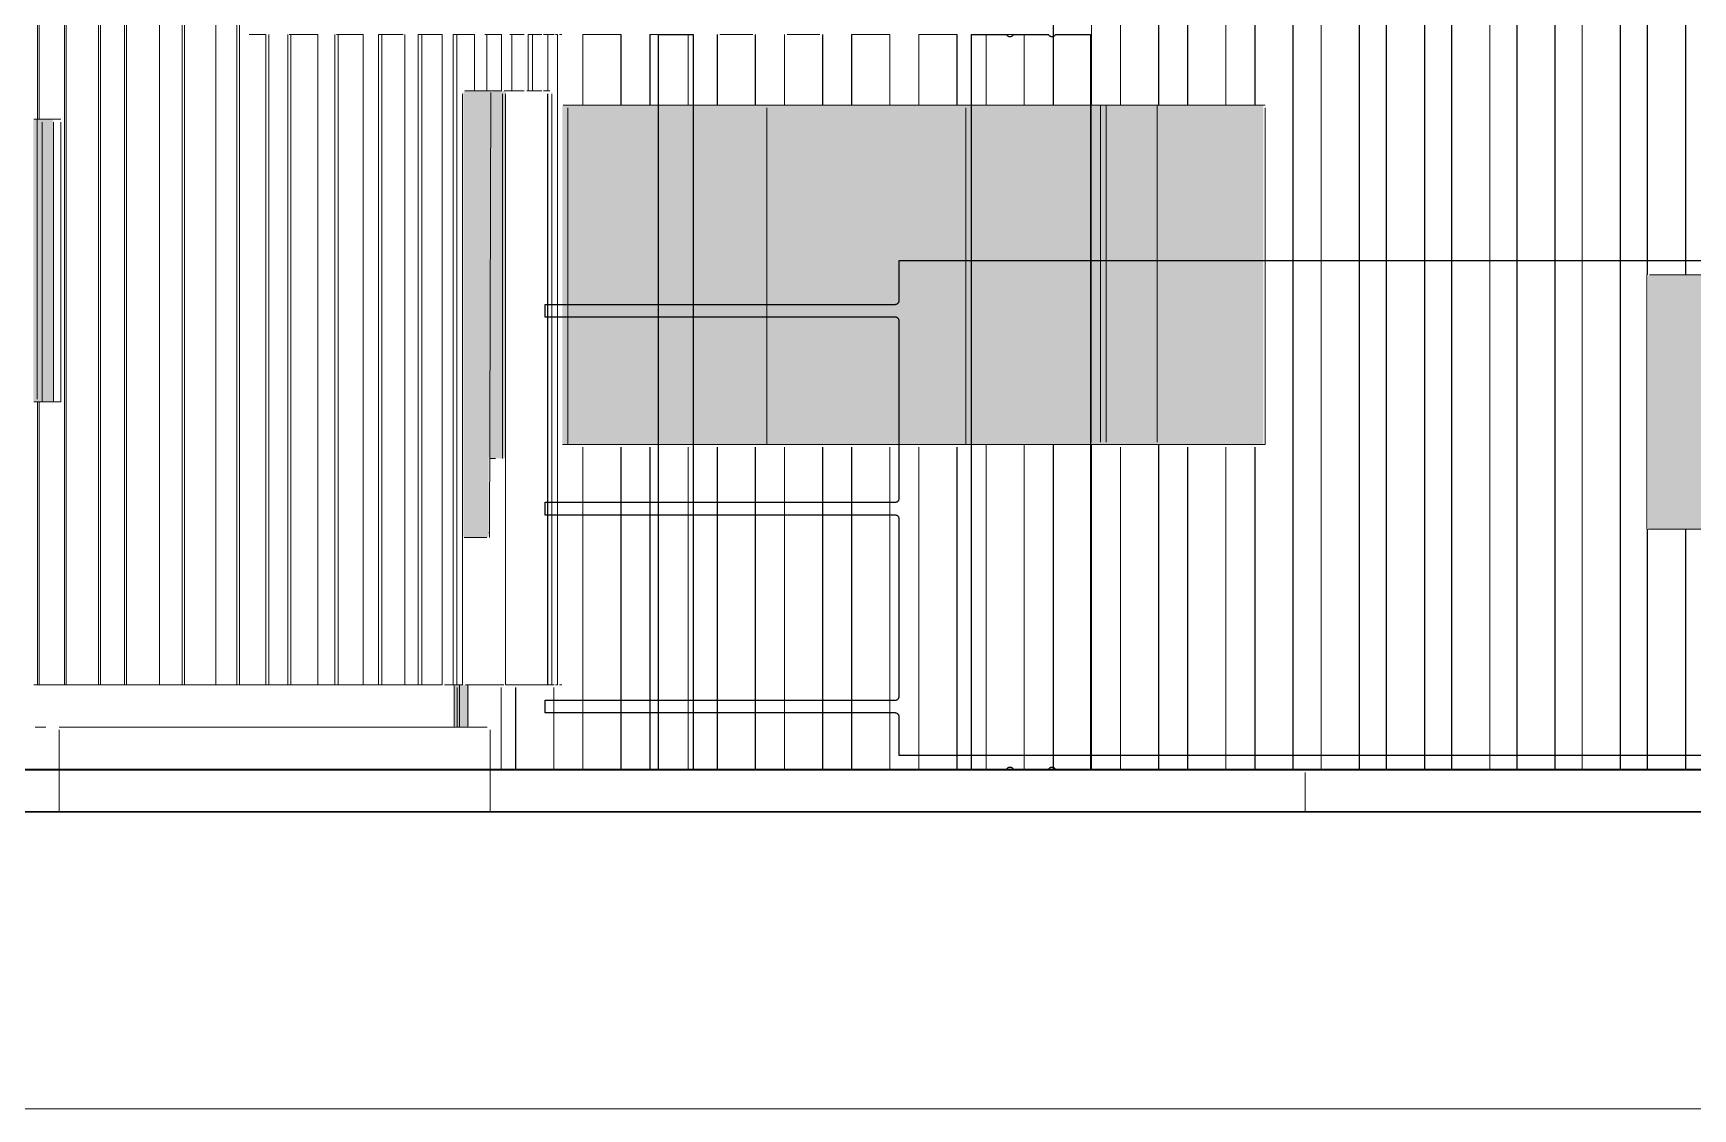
# Model space of a CAD drawing. Header units: millimetres. Extents: x 0 to 84100, y 0 to 59400.
# Drawn here: x 47134 to 53003, y 29193 to 32997 of the extents above; entities that cross this region are included whole.
import ezdxf

# ---------------------------------------------------------------- set-up
doc = ezdxf.new("R2010")
doc.units = ezdxf.units.MM
for name, color, linetype, lineweight in [('01_切断（構造・壁）', 7, 'Continuous', 35), ('09_立面の外形', 7, 'Continuous', 30), ('10_見えがかり', 7, 'Continuous', 13), ('12_見えがかり（ガラス）', 5, 'Continuous', 9), ('50_寸法', 3, 'Continuous', 9)]:
    doc.layers.add(name, color=color, linetype=linetype, lineweight=lineweight)

msp = doc.modelspace()

# ---------------------------------------------------------------- hatches: boundary and pattern name
at = {"layer": '10_見えがかり', "true_color": 0xe9dcc4}
msp.add_hatch(color=8, dxfattribs=at).paths.add_polyline_path([(48754.3, 32788.1), (48754.3, 31818.1), (48744.3, 31808.1), (48744.3, 31498.1), (48744.3, 31218.1), (48739.3, 31213.1), (48659.3, 31213.1), (48654.3, 31218.1), (48654.3, 32788.1), (48659.3, 32793.1), (48749.3, 32793.1)])
at = {"layer": '12_見えがかり（ガラス）', "true_color": 0xdce9f2}
for points in [[(48799.3, 32793.1), (48804.3, 32788.1), (48804.3, 31498.1), (48799.3, 31493.1), (48749.3, 31493.1), (48744.3, 31498.1), (48744.3, 31808.1), (48754.3, 31818.1), (48754.3, 32788.1), (48759.3, 32793.1)], [(47204.3, 32688.1), (47204.3, 31698.1), (47199.3, 31693.1), (47139.3, 31693.1), (47134.3, 31698.1), (47134.3, 32688.1), (47139.3, 32693.1), (47199.3, 32693.1)], [(51479.3, 32743.1), (51484.3, 32738.1), (51484.3, 31548.1), (51479.3, 31543.1), (49009.3, 31543.1), (49004.3, 31548.1), (49004.3, 32738.1), (49009.3, 32743.1)], [(53429.3, 32143.1), (53434.3, 32138.1), (53434.3, 31248.1), (53429.3, 31243.1), (52849.3, 31243.1), (52844.3, 31248.1), (52844.3, 32138.1), (52849.3, 32143.1)], [(48669.3, 30693.1), (48674.3, 30688.1), (48674.3, 30548.1), (48669.3, 30543.1), (48629.3, 30543.1), (48624.3, 30548.1), (48624.3, 30688.1), (48629.3, 30693.1)]]:
    msp.add_hatch(color=8, dxfattribs=at).paths.add_polyline_path(points)

# ---------------------------------------------------------------- linework, layer by layer
at = {"layer": '01_切断（構造・壁）'}
msp.add_lwpolyline([(3834.3, 30393.1), (76265.7, 30393.1)], dxfattribs=at)
at = {"layer": '09_立面の外形'}
msp.add_lwpolyline([(69291.9, 30243.1), (12572.3, 30243.1)], dxfattribs=at)
at = {"layer": '10_見えがかり'}
for points in [[(50740.7, 32743.1), (50740.7, 34974.1)], [(50741.4, 34974.1), (50741.4, 32743.1)], [(50875.6, 34974.1), (50875.6, 32743.1)], [(50876.3, 34974.1), (50876.3, 32743.1)], [(50978.4, 32743.1), (50978.4, 34974.1)], [(50979.1, 34974.1), (50979.1, 32743.1)], [(51113.3, 34974.1), (51113.3, 32743.1)], [(51113.9, 34974.1), (51113.9, 32743.1)], [(51216.1, 32743.1), (51216.1, 34974.1)], [(51216.7, 34974.1), (51216.7, 32743.1)], [(51350.9, 34974.1), (51350.9, 32743.1)], [(51351.6, 34974.1), (51351.6, 32743.1)], [(51453.7, 34974.1), (51453.7, 32743.1)], [(51454.4, 34974.1), (51454.4, 32743.1)], [(51588.6, 30393.1), (51588.6, 34974.1)], [(51589.3, 30393.1), (51589.3, 34974.1)], [(51688, 30393.1), (51688, 34974.1)], [(51688.9, 30393.1), (51688.9, 34974.1)], [(51822.8, 34974.1), (51822.8, 30393.1)], [(51823.6, 30393.1), (51823.6, 34974.1)], [(51918.8, 30393.1), (51918.8, 34974.1)], [(51919.6, 30393.1), (51919.6, 34974.1)], [(52053.5, 34974.1), (52053.5, 30393.1)], [(52054.4, 30393.1), (52054.4, 34974.1)], [(52149.5, 30393.1), (52149.5, 34974.1)], [(52150.4, 30393.1), (52150.4, 34974.1)], [(52284.3, 34974.1), (52284.3, 30393.1)], [(52285.2, 30393.1), (52285.2, 34974.1)], [(52380.3, 30393.1), (52380.3, 34974.1)], [(52381.2, 30393.1), (52381.2, 34974.1)], [(52515.1, 34974.1), (52515.1, 30393.1)], [(52515.9, 30393.1), (52515.9, 34974.1)], [(52611.1, 30393.1), (52611.1, 34974.1)], [(52611.9, 30393.1), (52611.9, 34974.1)], [(52745.8, 34974.1), (52745.8, 30393.1)], [(52746.7, 30393.1), (52746.7, 34974.1)], [(52841.8, 32143.1), (52841.8, 34974.1)], [(52842.7, 32143.1), (52842.7, 34974.1)], [(52976.6, 34974.1), (52976.6, 32143.1)], [(52977.5, 32143.1), (52977.5, 34974.1)], [(47149.1, 33933.1), (47149.1, 32693.1)], [(47154.7, 33933.1), (47154.7, 32693.1)], [(47243.8, 30693.1), (47243.8, 33933.1)], [(47250.5, 33933.1), (47250.5, 30693.1)], [(47365, 33933.1), (47365, 30693.1)], [(47371.6, 33933.1), (47371.6, 30693.1)], [(47455.9, 30693.1), (47455.9, 33933.1)], [(47463.4, 33933.1), (47463.4, 30693.1)], [(47580.4, 33933.1), (47580.4, 30693.1)], [(47660, 30693.1), (47660, 33933.1)], [(47668.6, 33933.1), (47668.6, 30693.1)], [(47779.3, 33933.1), (47779.3, 30693.1)], [(47853.1, 33933.1), (47853.1, 30693.1)], [(47862.7, 33933.1), (47862.7, 30693.1)], [(47956.5, 32992.1), (47897.2, 32992.1)], [(47897.4, 32992.1), (47956.8, 32992.1)], [(47956.8, 30693.1), (47956.8, 32992.1)], [(47966.4, 30693.1), (47966.4, 32992.1)], [(48033.7, 32992.1), (48033.7, 30693.1)], [(48044.3, 32992.1), (48039, 32992.1)], [(48043.3, 32992.1), (48129.6, 32992.1)], [(48044.3, 32992.1), (48044.3, 30693.1)], [(48044.3, 32992.1), (48140.1, 32992.1)], [(48140.1, 32992.1), (48129.6, 32992.1)], [(48140.1, 30693.1), (48140.1, 32992.1)], [(48200.8, 32992.1), (48200.8, 30693.1)], [(48212.1, 32992.1), (48206.4, 32992.1)], [(48210.7, 32992.1), (48289.7, 32992.1)], [(48212.1, 32992.1), (48212.1, 30693.1)], [(48212.1, 32992.1), (48301, 32992.1)], [(48301, 32992.1), (48289.7, 32992.1)], [(48301, 30693.1), (48301, 32992.1)], [(48366.7, 32992.1), (48354.7, 32992.1)], [(48354.7, 32992.1), (48354.7, 30693.1)], [(48354.7, 32992.1), (48436.3, 32992.1)], [(48366.7, 32992.1), (48366.7, 30693.1)], [(48366.7, 32992.1), (48439.2, 32992.1)], [(48442.2, 32992.1), (48436.3, 32992.1)], [(48448.2, 30693.1), (48448.2, 32992.1)], [(48507.6, 32992.1), (48494.9, 32992.1)], [(48494.9, 32992.1), (48494.9, 30693.1)], [(48494.9, 32992.1), (48503.9, 32992.1)], [(48507.6, 32992.1), (48507.6, 30693.1)], [(48507.6, 32992.1), (48579.6, 32992.1)], [(48539.9, 32992.1), (48566.9, 32992.1)], [(48579.6, 32992.1), (48566.9, 32992.1)], [(48579.6, 30693.1), (48579.6, 32992.1)], [(48644.9, 32992.1), (48618.4, 32992.1)], [(48631.7, 32992.1), (48618.4, 32992.1)], [(48618.4, 32992.1), (48618.4, 30693.1)], [(48693.6, 32992.1), (48631.7, 32992.1)], [(48631.7, 32992.1), (48631.7, 30693.1)], [(48693.6, 32992.1), (48687, 32992.1)], [(48693.6, 32793.1), (48693.6, 32992.1)], [(48738.1, 32992.1), (48731.2, 32992.1)], [(48738.1, 32992.1), (48738.1, 32793.1)], [(48738.1, 32992.1), (48789.5, 32992.1)], [(48789.5, 32992.1), (48782.6, 32992.1)], [(48789.5, 32793.1), (48789.5, 32992.1)], [(48826.7, 32992.1), (48819.6, 32992.1)], [(48826.7, 32992.1), (48826.7, 32793.1)], [(48826.7, 32992.1), (48869.8, 32992.1)], [(48899.1, 32992.1), (48884.5, 32992.1)], [(48884.5, 32992.1), (48884.5, 32793.1)], [(48899.1, 32992.1), (48899.1, 32793.1)], [(48899.1, 32992.1), (48932.3, 32992.1)], [(48932.3, 32992.1), (48925.1, 32992.1)], [(48953.5, 32992.1), (48938.7, 32992.1)], [(48975.5, 32992.1), (48953.5, 32992.1)], [(48953.5, 32992.1), (48953.5, 32793.1)], [(48988.2, 32992.1), (48980.7, 32992.1)], [(48988.2, 32992.1), (48988.2, 30693.1)], [(49002.8, 32992.1), (48995.3, 32992.1)], [(49212, 32992.1), (49077.1, 32992.1)], [(49077.1, 32743.1), (49077.1, 32992.1)], [(49212.6, 32992.1), (49077.8, 32992.1)], [(49077.8, 32992.1), (49077.8, 32743.1)], [(49212, 32992.1), (49212, 32743.1)], [(49212.6, 32992.1), (49212.6, 32743.1)], [(49449.6, 32992.1), (49314.8, 32992.1)], [(49314.8, 32743.1), (49314.8, 32992.1)], [(49450.3, 32992.1), (49315.4, 32992.1)], [(49315.4, 32992.1), (49315.4, 32743.1)], [(49449.6, 32992.1), (49449.6, 32743.1)], [(49450.3, 32992.1), (49450.3, 32743.1)], [(49552.4, 32743.1), (49552.4, 32992.1)], [(49553.1, 32992.1), (49553.1, 32743.1)], [(49677.7, 32992.1), (49562.1, 32992.1)], [(49678.3, 32992.1), (49562.7, 32992.1)], [(49687.3, 32992.1), (49687.3, 32743.1)], [(49688, 32992.1), (49688, 32743.1)], [(49790.1, 32743.1), (49790.1, 32992.1)], [(49790.8, 32992.1), (49790.8, 32743.1)], [(49915.3, 32992.1), (49799.7, 32992.1)], [(49916, 32992.1), (49800.4, 32992.1)], [(49925, 32992.1), (49925, 32743.1)], [(49925.6, 32992.1), (49925.6, 32743.1)], [(50162.6, 32992.1), (50027.8, 32992.1)], [(50027.8, 32743.1), (50027.8, 32992.1)], [(50163.3, 32992.1), (50028.4, 32992.1)], [(50028.4, 32992.1), (50028.4, 32743.1)], [(50162.6, 32992.1), (50162.6, 32743.1)], [(50163.3, 32992.1), (50163.3, 32743.1)], [(50400.3, 32992.1), (50265.4, 32992.1)], [(50265.4, 32743.1), (50265.4, 32992.1)], [(50401, 32992.1), (50266.1, 32992.1)], [(50266.1, 32992.1), (50266.1, 32743.1)], [(50400.3, 32992.1), (50400.3, 32743.1)], [(50401, 32992.1), (50401, 32743.1)], [(50503.1, 32743.1), (50503.1, 32992.1)], [(50503.7, 32992.1), (50503.7, 32743.1)], [(50628.3, 32992.1), (50512.7, 32992.1)], [(50629, 32992.1), (50513.4, 32992.1)], [(50638, 32992.1), (50638, 32743.1)], [(50638.6, 32992.1), (50638.6, 32743.1)], [(48651.9, 32783.1), (48651.9, 30693.1)], [(48660.3, 32793.1), (48693.6, 32793.1)], [(48693.6, 32793.1), (48687, 32793.1)], [(48695.7, 32793.1), (48724.3, 32793.1)], [(48738.1, 32793.1), (48724.2, 32793.1)], [(48732.8, 32793.1), (48724.2, 32793.1)], [(48724.3, 32793.1), (48733.6, 32793.1)], [(48738.1, 32793.1), (48789.5, 32793.1)], [(48747.5, 31213.2), (48752.3, 32787.6)], [(48789.5, 32793.1), (48782.6, 32793.1)], [(48793.1, 32783.1), (48793.1, 31493.1)], [(48793.1, 32783.1), (48793.1, 31493.1)], [(48799.3, 32793.1), (48817.3, 32793.1)], [(48803.9, 30693.1), (48803.9, 32783.1)], [(48826.7, 32793.1), (48812.5, 32793.1)], [(48821.1, 32793.1), (48812.5, 32793.1)], [(48826.7, 32793.1), (48869.8, 32793.1)], [(48879, 32793.1), (48887.4, 32793.1)], [(48899.1, 32793.1), (48884.5, 32793.1)], [(48899.1, 32793.1), (48932.3, 32793.1)], [(48932.3, 32793.1), (48925.1, 32793.1)], [(48953.5, 32793.1), (48938.7, 32793.1)], [(48952.7, 30693.1), (48952.7, 32783.1)], [(48953.3, 32783.1), (48953.3, 30693.1)], [(48960.8, 32793.1), (48953.5, 32793.1)], [(48968.1, 32783.1), (48968.1, 30693.1)], [(47135.5, 32693.1), (47154.7, 32693.1)], [(47225.3, 32693.1), (47139, 32693.1)], [(47139.5, 32693.1), (47149.1, 32693.1)], [(47147, 31702.7), (47147, 32692.2)], [(47154.7, 32693.1), (47149.1, 32693.1)], [(47231.5, 32693.1), (47222, 32693.1)], [(47231.5, 32693.1), (47225.3, 32693.1)], [(51490, 32743.1), (49007.4, 32743.1)], [(49023.8, 32733.1), (49023.8, 31543.1)], [(49077.1, 32743.1), (49212, 32743.1)], [(49077.8, 32743.1), (49212.6, 32743.1)], [(49314.8, 32743.1), (49449.6, 32743.1)], [(49315.4, 32743.1), (49450.3, 32743.1)], [(49552.4, 32743.1), (49687.3, 32743.1)], [(49553.1, 32743.1), (49688, 32743.1)], [(49727.9, 32733.1), (49727.9, 31543.1)], [(49727.9, 31543.1), (49727.9, 32733.1)], [(49790.1, 32743.1), (49925, 32743.1)], [(49790.8, 32743.1), (49925.6, 32743.1)], [(50027.8, 32743.1), (50162.6, 32743.1)], [(50028.4, 32743.1), (50163.3, 32743.1)], [(50265.4, 32743.1), (50400.3, 32743.1)], [(50266.1, 32743.1), (50401, 32743.1)], [(50432.1, 31543.1), (50432.1, 32733.1)], [(50503.1, 32743.1), (50638, 32743.1)], [(50503.7, 32743.1), (50638.6, 32743.1)], [(50740.7, 32743.1), (50875.6, 32743.1)], [(50741.4, 32743.1), (50876.3, 32743.1)], [(50874.6, 31551.3), (50874.6, 32738.8)], [(50907.8, 32742.6), (50907.8, 32723.5)], [(50907.8, 32723.5), (50907.8, 32580.6)], [(50928.3, 32694.7), (50928.3, 32742.3)], [(50928.3, 32551.7), (50928.3, 32694.7)], [(50978.4, 32743.1), (51113.3, 32743.1)], [(50979.1, 32743.1), (51113.9, 32743.1)], [(51108.1, 32694.7), (51108.1, 32742.3)], [(51108.1, 32551.7), (51108.1, 32694.7)], [(51216.1, 32743.1), (51350.9, 32743.1)], [(51216.7, 32743.1), (51351.6, 32743.1)], [(51490, 32743.1), (51453.7, 32743.1)], [(51454.4, 32743.1), (51490.7, 32743.1)], [(51490, 31543.1), (51490, 32733.1)], [(51490, 32733.1), (51490, 31543.1)], [(51490.7, 32733.1), (51490.7, 31543.1)], [(47165.2, 31693.1), (47165.2, 32683.1)], [(47231.5, 31693.1), (47231.5, 32683.1)], [(50907.8, 32580.6), (50907.8, 32437.6)], [(50928.3, 32408.7), (50928.3, 32551.7)], [(51108.1, 32408.7), (51108.1, 32551.7)], [(50907.8, 32437.6), (50907.8, 32294.7)], [(50928.3, 32265.8), (50928.3, 32408.7)], [(51108.1, 32265.8), (51108.1, 32408.7)], [(50907.8, 32294.7), (50907.8, 32151.7)], [(50928.3, 32122.8), (50928.3, 32265.8)], [(51108.1, 32122.8), (51108.1, 32265.8)], [(50907.8, 32151.7), (50907.8, 32008.7)], [(50928.3, 31979.8), (50928.3, 32122.8)], [(51108.1, 31979.8), (51108.1, 32122.8)], [(52840.1, 31243.1), (52840.1, 32143.1)], [(53440.1, 32143.1), (52850.1, 32143.1)], [(52851.5, 32143.1), (52976.6, 32143.1)], [(52852.3, 32143.1), (52977.5, 32143.1)], [(50907.8, 32008.7), (50907.8, 31865.8)], [(50928.3, 31836.9), (50928.3, 31979.8)], [(51108.1, 31836.9), (51108.1, 31979.8)], [(50907.8, 31865.8), (50907.8, 31722.8)], [(50928.3, 31693.9), (50928.3, 31836.9)], [(51108.1, 31693.9), (51108.1, 31836.9)], [(50907.8, 31722.8), (50907.8, 31579.8)], [(50928.3, 31550.9), (50928.3, 31693.9)], [(51108.1, 31550.9), (51108.1, 31693.9)], [(47154.7, 31693.1), (47135.5, 31693.1)], [(47225.3, 31693.1), (47139, 31693.1)], [(47149.1, 31693.1), (47139.5, 31693.1)], [(47154.7, 31693.1), (47149.1, 31693.1)], [(47149.1, 31693.1), (47149.1, 30693.1)], [(47154.7, 31693.1), (47154.7, 30693.1)], [(47231.5, 31693.1), (47222, 31693.1)], [(47231.5, 31693.1), (47225.3, 31693.1)], [(50907.8, 31579.8), (50907.8, 31551.2)], [(49007.4, 31543.1), (51490, 31543.1)], [(49212, 31543.1), (49077.1, 31543.1)], [(49077.1, 30393.1), (49077.1, 31533.1)], [(49212.6, 31543.1), (49077.8, 31543.1)], [(49077.8, 31533.1), (49077.8, 30393.1)], [(49212, 31533.1), (49212, 30393.1)], [(49212.6, 31533.1), (49212.6, 30393.1)], [(49449.6, 31543.1), (49314.8, 31543.1)], [(49314.8, 30393.1), (49314.8, 31533.1)], [(49450.3, 31543.1), (49315.4, 31543.1)], [(49315.4, 31533.1), (49315.4, 30393.1)], [(49449.6, 31533.1), (49449.6, 30393.1)], [(49450.3, 31533.1), (49450.3, 30393.1)], [(49687.3, 31543.1), (49552.4, 31543.1)], [(49552.4, 30393.1), (49552.4, 31533.1)], [(49688, 31543.1), (49553.1, 31543.1)], [(49553.1, 31533.1), (49553.1, 30393.1)], [(49687.3, 31533.1), (49687.3, 30393.1)], [(49688, 31533.1), (49688, 30393.1)], [(49925, 31543.1), (49790.1, 31543.1)], [(49790.1, 30393.1), (49790.1, 31533.1)], [(49925.6, 31543.1), (49790.8, 31543.1)], [(49790.8, 31533.1), (49790.8, 30393.1)], [(49925, 31533.1), (49925, 30393.1)], [(49925.6, 31533.1), (49925.6, 30393.1)], [(50162.6, 31543.1), (50027.8, 31543.1)], [(50027.8, 30393.1), (50027.8, 31533.1)], [(50163.3, 31543.1), (50028.4, 31543.1)], [(50028.4, 31533.1), (50028.4, 30393.1)], [(50162.6, 31533.1), (50162.6, 30393.1)], [(50163.3, 31533.1), (50163.3, 30393.1)], [(50400.3, 31543.1), (50265.4, 31543.1)], [(50265.4, 30393.1), (50265.4, 31533.1)], [(50401, 31543.1), (50266.1, 31543.1)], [(50266.1, 31533.1), (50266.1, 30393.1)], [(50400.3, 31533.1), (50400.3, 30393.1)], [(50401, 31533.1), (50401, 30393.1)], [(50638, 31543.1), (50503.1, 31543.1)], [(50503.1, 30393.1), (50503.1, 31543.1)], [(50638.6, 31543.1), (50503.7, 31543.1)], [(50503.7, 31543.1), (50503.7, 30393.1)], [(50638, 31543.1), (50638, 30393.1)], [(50638.6, 31543.1), (50638.6, 30393.1)], [(50875.6, 31543.1), (50740.7, 31543.1)], [(50740.7, 30393.1), (50740.7, 31543.1)], [(50876.3, 31543.1), (50741.4, 31543.1)], [(50741.4, 31543.1), (50741.4, 30393.1)], [(50875.6, 31543.1), (50875.6, 30393.1)], [(50876.3, 31543.1), (50876.3, 30393.1)], [(51113.3, 31543.1), (50978.4, 31543.1)], [(50978.4, 30393.1), (50978.4, 31533.1)], [(51113.9, 31543.1), (50979.1, 31543.1)], [(50979.1, 31533.1), (50979.1, 30393.1)], [(51113.3, 31543.1), (51113.3, 30393.1)], [(51113.9, 31543.1), (51113.9, 30393.1)], [(51350.9, 31543.1), (51216.1, 31543.1)], [(51216.1, 30393.1), (51216.1, 31533.1)], [(51351.6, 31543.1), (51216.7, 31543.1)], [(51216.7, 31533.1), (51216.7, 30393.1)], [(51350.9, 31533.1), (51350.9, 30393.1)], [(51351.6, 31533.1), (51351.6, 30393.1)], [(51490, 31543.1), (51453.7, 31543.1)], [(51453.7, 30393.1), (51453.7, 31533.1)], [(51490.7, 31543.1), (51454.4, 31543.1)], [(51454.4, 31533.1), (51454.4, 30393.1)], [(48768.3, 31493.1), (48749.1, 31493.1)], [(48746.5, 31232.4), (48747, 31222.8)], [(52841.8, 30393.1), (52841.8, 31243.1)], [(52842.7, 31243.1), (52842.7, 30393.1)], [(52850.1, 31243.1), (53440.1, 31243.1)], [(52976.6, 31243.1), (52851.5, 31243.1)], [(52977.5, 31243.1), (52852.3, 31243.1)], [(52976.6, 31243.1), (52976.6, 30393.1)], [(52977.5, 31243.1), (52977.5, 30393.1)], [(48737.5, 31213.2), (48657.5, 31213.2)], [(47135.5, 30693.1), (47154.7, 30693.1)], [(47225.3, 30693.1), (47139, 30693.1)], [(47139.5, 30693.1), (47149.1, 30693.1)], [(47154.7, 30693.1), (47149.1, 30693.1)], [(47402.1, 30693.1), (47225.3, 30693.1)], [(47250.5, 30693.1), (47243.8, 30693.1)], [(47243.8, 30693.1), (47365, 30693.1)], [(47250.5, 30693.1), (47371.6, 30693.1)], [(47371.6, 30693.1), (47365, 30693.1)], [(47402.1, 30693.1), (47572.8, 30693.1)], [(47463.4, 30693.1), (47455.9, 30693.1)], [(47455.9, 30693.1), (47572.9, 30693.1)], [(47463.4, 30693.1), (47580.4, 30693.1)], [(47572.8, 30693.1), (47736.7, 30693.1)], [(47580.4, 30693.1), (47572.9, 30693.1)], [(47668.6, 30693.1), (47660, 30693.1)], [(47660, 30693.1), (47770.8, 30693.1)], [(47668.6, 30693.1), (47779.3, 30693.1)], [(47893, 30693.1), (47736.7, 30693.1)], [(47779.3, 30693.1), (47770.8, 30693.1)], [(47862.7, 30693.1), (47853.1, 30693.1)], [(47956.8, 30693.1), (47853.1, 30693.1)], [(47862.7, 30693.1), (47966.4, 30693.1)], [(48041.1, 30693.1), (47893, 30693.1)], [(47966.4, 30693.1), (47956.8, 30693.1)], [(48044.3, 30693.1), (48033.7, 30693.1)], [(48129.6, 30693.1), (48033.7, 30693.1)], [(48041.1, 30693.1), (48180.4, 30693.1)], [(48044.3, 30693.1), (48140.1, 30693.1)], [(48140.1, 30693.1), (48129.6, 30693.1)], [(48180.4, 30693.1), (48310.2, 30693.1)], [(48212.1, 30693.1), (48200.8, 30693.1)], [(48289.7, 30693.1), (48200.8, 30693.1)], [(48212.1, 30693.1), (48301, 30693.1)], [(48301, 30693.1), (48289.7, 30693.1)], [(48429.9, 30693.1), (48310.2, 30693.1)], [(48366.7, 30693.1), (48354.7, 30693.1)], [(48436.3, 30693.1), (48354.7, 30693.1)], [(48366.7, 30693.1), (48448.2, 30693.1)], [(48429.9, 30693.1), (48499.5, 30693.1)], [(48448.2, 30693.1), (48436.3, 30693.1)], [(48507.6, 30693.1), (48494.9, 30693.1)], [(48503.9, 30693.1), (48494.9, 30693.1)], [(48507.6, 30693.1), (48579.6, 30693.1)], [(48519.3, 30693.1), (48539.2, 30693.1)], [(48549, 30693.1), (48539.2, 30693.1)], [(48566.9, 30693.1), (48539.9, 30693.1)], [(48579.6, 30693.1), (48566.9, 30693.1)], [(48637.4, 30693.1), (48588.3, 30693.1)], [(48631.7, 30693.1), (48618.4, 30693.1)], [(48618.4, 30693.1), (48625.1, 30693.1)], [(48631.7, 30693.1), (48651.9, 30693.1)], [(48632.3, 30543.1), (48632.3, 30683.1)], [(48651.9, 30693.1), (48645.3, 30693.1)], [(48798.4, 30693.1), (48662.8, 30693.1)], [(48788.1, 30393.1), (48788.1, 30683.1)], [(48952.7, 30693.1), (48803.9, 30693.1)], [(48839.5, 30393.1), (48839.5, 30683.1)], [(48840.1, 30683.1), (48840.1, 30393.1)], [(48968.1, 30693.1), (48953.3, 30693.1)], [(48968.1, 30693.1), (48975.5, 30693.1)], [(48974.3, 30683.1), (48974.3, 30393.1)], [(48975, 30683.1), (48975, 30393.1)], [(48988.2, 30693.1), (48980.7, 30693.1)], [(49002.8, 30693.1), (48995.3, 30693.1)], [(47178.5, 30543.1), (47141, 30543.1)], [(47225.3, 30543.1), (47733.3, 30543.1)], [(47225.3, 30243.1), (47225.3, 30533.1)], [(47733.3, 30543.1), (48241.3, 30543.1)], [(48241.3, 30543.1), (48739.3, 30543.1)], [(48749.3, 30243.1), (48749.3, 30533.1)], [(51640, 30393.1), (48788.1, 30393.1)], [(48839.5, 30393.1), (48974.3, 30393.1)], [(48840.1, 30393.1), (48975, 30393.1)], [(49077.1, 30393.1), (49212, 30393.1)], [(49077.8, 30393.1), (49212.6, 30393.1)], [(49314.8, 30393.1), (49449.6, 30393.1)], [(49315.4, 30393.1), (49450.3, 30393.1)], [(49552.4, 30393.1), (49687.3, 30393.1)], [(49553.1, 30393.1), (49688, 30393.1)], [(49790.1, 30393.1), (49925, 30393.1)], [(49790.8, 30393.1), (49925.6, 30393.1)], [(50027.8, 30393.1), (50162.6, 30393.1)], [(50028.4, 30393.1), (50163.3, 30393.1)], [(50265.4, 30393.1), (50400.3, 30393.1)], [(50266.1, 30393.1), (50401, 30393.1)], [(50503.1, 30393.1), (50638, 30393.1)], [(50503.7, 30393.1), (50638.6, 30393.1)], [(50740.7, 30393.1), (50875.6, 30393.1)], [(50741.4, 30393.1), (50876.3, 30393.1)], [(50978.4, 30393.1), (51113.3, 30393.1)], [(50979.1, 30393.1), (51113.9, 30393.1)], [(51216.1, 30393.1), (51350.9, 30393.1)], [(51216.7, 30393.1), (51351.6, 30393.1)], [(51453.7, 30393.1), (51588.6, 30393.1)], [(51454.4, 30393.1), (51589.3, 30393.1)], [(51632.3, 30243.1), (51632.3, 30383.1)], [(51632.3, 30243.1), (51632.3, 30383.1)], [(54639.9, 30393.1), (51640, 30393.1)], [(51688, 30393.1), (51822.8, 30393.1)], [(51688.9, 30393.1), (51823.6, 30393.1)], [(51918.8, 30393.1), (52053.5, 30393.1)], [(51919.6, 30393.1), (52054.4, 30393.1)], [(52149.5, 30393.1), (52284.3, 30393.1)], [(52150.4, 30393.1), (52285.2, 30393.1)], [(52380.3, 30393.1), (52515.1, 30393.1)], [(52381.2, 30393.1), (52515.9, 30393.1)], [(52611.1, 30393.1), (52745.8, 30393.1)], [(52611.9, 30393.1), (52746.7, 30393.1)], [(52841.8, 30393.1), (52976.6, 30393.1)], [(52842.7, 30393.1), (52977.5, 30393.1)], [(47178.5, 30243.1), (47131.7, 30243.1)], [(47225.3, 30243.1), (47733.3, 30243.1)], [(48241.3, 30243.1), (47733.3, 30243.1)], [(48241.3, 30243.1), (48749.3, 30243.1)], [(51632.3, 30243.1), (48752.3, 30243.1)], [(51632.3, 30243.1), (54630, 30243.1)]]:
    msp.add_lwpolyline(points, dxfattribs=at)
at = {"layer": '12_立面_外構・樹木'}
for points in [[(49344.8, 30393.2), (49344.7, 30393.5), (49344.7, 32992.8), (49344.8, 32993.1), (49345.1, 32993.1), (49467, 32993.1), (49467.4, 32993.1), (49467.4, 32992.8), (49467.4, 30393.5), (49467.4, 30393.2), (49467, 30393.1), (49345.1, 30393.1), (49344.8, 30393.2)], [(50452, 30393.2), (50452, 30393.5), (50452, 32992.8), (50452, 32993.1), (50452.3, 32993.1), (50574.3, 32993.1), (50574.6, 32993.1), (50574.8, 32992.8), (50575.6, 32991.6), (50576.6, 32990.4), (50577.6, 32989.4), (50578.8, 32988.5), (50580, 32987.6), (50581.3, 32987), (50582.6, 32986.4), (50584.1, 32986), (50585.5, 32985.7), (50587, 32985.5), (50588.4, 32985.5), (50589.9, 32985.7), (50591.3, 32986), (50592.7, 32986.4), (50594.1, 32987), (50595.4, 32987.6), (50596.6, 32988.5), (50597.8, 32989.4), (50598.8, 32990.4), (50599.7, 32991.6), (50600.6, 32992.8), (50600.8, 32993.1), (50601.1, 32993.1), (50723, 32993.1), (50723.4, 32993.1), (50723.6, 32992.8), (50724.4, 32991.6), (50725.3, 32990.4), (50726.4, 32989.4), (50727.5, 32988.5), (50728.8, 32987.6), (50730, 32987), (50731.4, 32986.4), (50732.8, 32986), (50734.3, 32985.7), (50735.7, 32985.5), (50737.2, 32985.5), (50738.7, 32985.7), (50740.1, 32986), (50741.5, 32986.4), (50742.9, 32987), (50744.2, 32987.6), (50745.4, 32988.5), (50746.5, 32989.4), (50747.6, 32990.4), (50748.5, 32991.6), (50749.3, 32992.8), (50749.5, 32993.1), (50749.9, 32993.1), (50871.8, 32993.1), (50872.2, 32993.1), (50872.2, 32992.8), (50872.2, 30393.5), (50872.2, 30393.2), (50871.8, 30393.1), (50749.9, 30393.1), (50749.5, 30393.2), (50749.3, 30393.5), (50748.5, 30394.7), (50747.6, 30395.8), (50746.5, 30396.9), (50745.4, 30397.8), (50744.2, 30398.6), (50742.9, 30399.3), (50741.5, 30399.9), (50740.1, 30400.3), (50738.7, 30400.6), (50737.2, 30400.7), (50735.7, 30400.7), (50734.3, 30400.6), (50732.8, 30400.3), (50731.4, 30399.9), (50730, 30399.3), (50728.8, 30398.6), (50727.5, 30397.8), (50726.4, 30396.9), (50725.3, 30395.8), (50724.4, 30394.7), (50723.6, 30393.5), (50723.4, 30393.2), (50723, 30393.1), (50601.1, 30393.1), (50600.8, 30393.2), (50600.6, 30393.5), (50599.7, 30394.7), (50598.8, 30395.8), (50597.8, 30396.9), (50596.6, 30397.8), (50595.4, 30398.6), (50594.1, 30399.3), (50592.7, 30399.9), (50591.3, 30400.3), (50589.9, 30400.6), (50588.4, 30400.7), (50587, 30400.7), (50585.5, 30400.6), (50584.1, 30400.3), (50582.6, 30399.9), (50581.3, 30399.3), (50580, 30398.6), (50578.8, 30397.8), (50577.6, 30396.9), (50576.6, 30395.8), (50575.6, 30394.7), (50574.8, 30393.5), (50574.6, 30393.2), (50574.3, 30393.1), (50452.3, 30393.1), (50452, 30393.2)], [(48944.4, 30593.2), (48944.3, 30593.5), (48944.3, 30637.8), (48944.4, 30638.1), (48944.7, 30638.1), (50181.4, 30638.1), (50182.8, 30638.2), (50184.3, 30638.4), (50185.7, 30638.8), (50187.1, 30639.3), (50188.4, 30639.9), (50189.7, 30640.7), (50190.9, 30641.5), (50192, 30642.5), (50192.9, 30643.6), (50193.8, 30644.8), (50194.6, 30646.1), (50195.2, 30647.4), (50195.7, 30648.8), (50196.1, 30650.2), (50196.3, 30651.7), (50196.4, 30653.1), (50196.4, 31278.1), (50196.3, 31279.6), (50196.1, 31281.1), (50195.7, 31282.5), (50195.2, 31283.9), (50194.6, 31285.2), (50193.8, 31286.5), (50192.9, 31287.7), (50192, 31288.7), (50190.9, 31289.7), (50189.7, 31290.6), (50188.4, 31291.4), (50187.1, 31292), (50185.7, 31292.5), (50184.3, 31292.9), (50182.8, 31293.1), (50181.4, 31293.1), (48944.7, 31293.1), (48944.4, 31293.2), (48944.3, 31293.5), (48944.3, 31337.8), (48944.4, 31338.1), (48944.7, 31338.1), (50181.4, 31338.1), (50182.8, 31338.2), (50184.3, 31338.4), (50185.7, 31338.8), (50187.1, 31339.3), (50188.4, 31339.9), (50189.7, 31340.7), (50190.9, 31341.5), (50192, 31342.5), (50192.9, 31343.6), (50193.8, 31344.8), (50194.6, 31346.1), (50195.2, 31347.4), (50195.7, 31348.8), (50196.1, 31350.2), (50196.3, 31351.7), (50196.4, 31353.1), (50196.4, 31978.1), (50196.3, 31979.6), (50196.1, 31981.1), (50195.7, 31982.5), (50195.2, 31983.9), (50194.6, 31985.2), (50193.8, 31986.5), (50192.9, 31987.7), (50192, 31988.7), (50190.9, 31989.7), (50189.7, 31990.6), (50188.4, 31991.4), (50187.1, 31992), (50185.7, 31992.5), (50184.3, 31992.9), (50182.8, 31993.1), (50181.4, 31993.1), (48944.7, 31993.1), (48944.4, 31993.2), (48944.3, 31993.5), (48944.3, 32037.8), (48944.4, 32038.1), (48944.7, 32038.1), (50181.4, 32038.1), (50182.8, 32038.2), (50184.3, 32038.4), (50185.7, 32038.8), (50187.1, 32039.3), (50188.4, 32039.9), (50189.7, 32040.7), (50190.9, 32041.5), (50192, 32042.5), (50192.9, 32043.6), (50193.8, 32044.8), (50194.6, 32046.1), (50195.2, 32047.4), (50195.7, 32048.8), (50196.1, 32050.2), (50196.3, 32051.7), (50196.4, 32053.1), (50196.4, 32192.8), (50196.4, 32193.1), (50196.7, 32193.1), (54038.9, 32193.1)], [(54038.9, 30443.1), (50196.7, 30443.1), (50196.4, 30443.2), (50196.4, 30443.5), (50196.4, 30578.1), (50196.3, 30579.6), (50196.1, 30581.1), (50195.7, 30582.5), (50195.2, 30583.9), (50194.6, 30585.2), (50193.8, 30586.5), (50192.9, 30587.7), (50192, 30588.7), (50190.9, 30589.7), (50189.7, 30590.6), (50188.4, 30591.4), (50187.1, 30592), (50185.7, 30592.5), (50184.3, 30592.9), (50182.8, 30593.1), (50181.4, 30593.1), (48944.7, 30593.1), (48944.4, 30593.2)]]:
    msp.add_lwpolyline(points, dxfattribs=at)
at = {"layer": '12_見えがかり（ガラス）'}
for points in [[(47205, 31693.1), (47205, 32683.1)], [(47205, 31693.1), (47137.6, 31693.1)], [(47205, 31693.1), (47198.3, 31693.1)], [(49005.1, 31543.1), (51477, 31543.1)], [(51475.7, 31543.1), (50648.4, 31543.1)], [(53424.8, 31243.1), (52845, 31243.1)], [(52846.7, 31243.1), (53426.5, 31243.1)], [(48622.8, 30543.1), (48622.8, 30693)], [(48641, 30543.1), (48641, 30693)], [(48671.1, 30543.1), (48671.1, 30693)], [(48622.8, 30543.1), (48641, 30543.1)], [(48671.1, 30543.1), (48641, 30543.1)]]:
    msp.add_lwpolyline(points, dxfattribs=at)
at = {"layer": '50_寸法'}
msp.add_lwpolyline([(6334.3, 29193.1), (73765.7, 29193.1)], dxfattribs=at)

doc.saveas('drawing.dxf')
